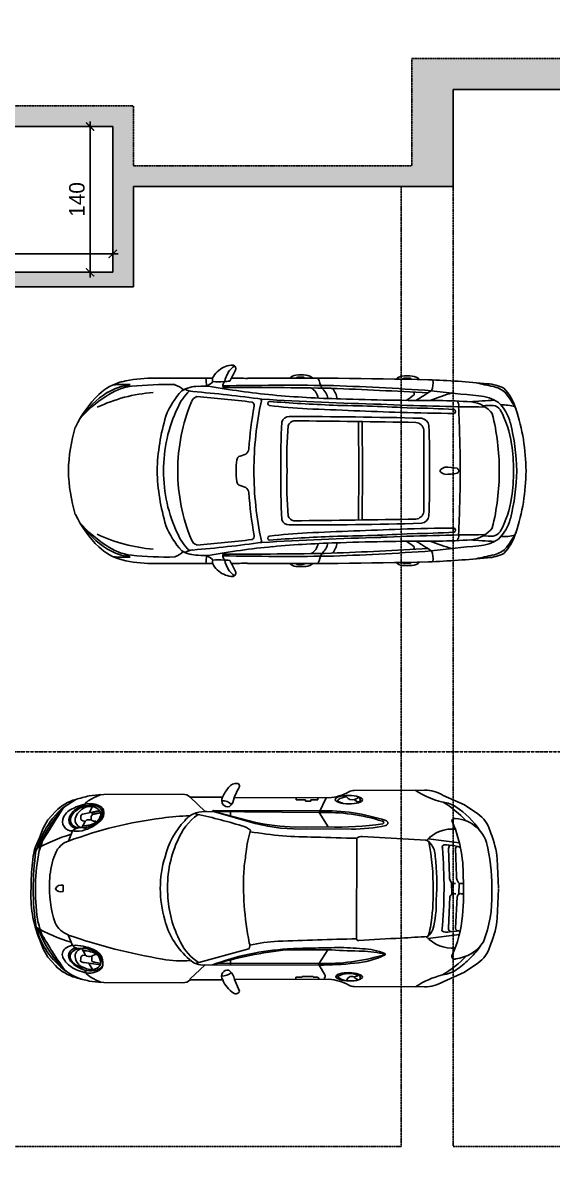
# Model space of a CAD drawing. Header units: millimetres. Extents: x 515 to 43442, y -1882 to 9936.
# Drawn here: x 16920 to 17432, y 8072 to 9173 of the extents above; entities that cross this region are included whole.
import ezdxf

# ---------------------------------------------------------------- set-up
doc = ezdxf.new("R2010")
doc.units = ezdxf.units.MM
doc.linetypes.add('35', pattern=[1.5, 0.5, -0.25, 0.5, -0.25])
doc.linetypes.add('DASHDOT2', pattern=[0.5, 0.25, -0.125, 0, -0.125])
doc.layers.get('Defpoints').update_dxf_attribs({"color": 31})
doc.layers.add('AUTO', color=9, linetype='Continuous', lineweight=15, true_color=0x808080)
doc.layers.add('CAMP sez', color=7, linetype='Continuous', lineweight=15, true_color=0xbdbdbd)
for name, color, linetype in [('Interni F', 33, 'Continuous'), ('Linee di sezione', 7, 'Continuous'), ('Q_100_ESECUTIVO', 3, 'Continuous'), ('SEZ', 170, 'Continuous'), ('VOLTE', 8, 'Continuous')]:
    doc.layers.add(name, color=color, linetype=linetype)
doc.styles.add('T_ESE_q100', font='bahnschrift.ttf', dxfattribs={"height": 15})
doc.dimstyles.new('ESE_q100', dxfattribs={"dimscale": 0, "dimtxt": 15, "dimasz": 8, "dimexe": 5, "dimexo": 10, "dimgap": 5, "dimtad": 1, "dimdec": 0, "dimrnd": 0.5, "dimzin": 0, "dimdsep": 46, "dimtxsty": 'T_ESE_q100', "dimblk": 'ARCHTICK', "dimcen": 0.09, "dimdle": 5, "dimadec": 0, "dimazin": 0, "dimtfac": 1, "dimtdec": 0, "dimtofl": 0, "dimtmove": 2, "dimatfit": 3, "dimldrblk": 'ARCHTICK', "dimfxl": 20, "dimfxlon": 1, "dimtolj": 1, "dimtzin": 0, "dimarcsym": 0})

# ---------------------------------------------------------------- blocks, each defined once
blk = doc.blocks.new('_ArchTick')
at = {"color": 0, "linetype": 'ByBlock', "const_width": 0.15}
blk.add_lwpolyline([(-0.5, -0.5), (0.5, 0.5)], dxfattribs=at)
blk = doc.blocks.new('*D157')
at = {"layer": 'Defpoints', "color": 0, "transparency": 16777216}
for p in [(17006.6, 8949.5), (16693.6, 8931.7), (17006.6, 8931.7)]:
    blk.add_point(p, dxfattribs=at)
at = {"layer": 'Q_100_ESECUTIVO', "color": 0, "lineweight": -2, "transparency": 16777216}
for p, q in [((16688.6, 8949.5), (17011.6, 8949.5)), ((16693.6, 8941.7), (16693.6, 8954.5)), ((17006.6, 8941.7), (17006.6, 8954.5))]:
    blk.add_line(p, q, dxfattribs=at)
at = {"layer": 'Q_100_ESECUTIVO', "color": 0, "lineweight": -2, "transparency": 16777216, "xscale": 8, "yscale": 8, "zscale": 8, "rotation": 180}
blk.add_blockref('_ArchTick', (16693.6, 8949.5), dxfattribs=at)
at = {"layer": 'Q_100_ESECUTIVO', "color": 0, "lineweight": -2, "transparency": 16777216, "xscale": 8, "yscale": 8, "zscale": 8}
blk.add_blockref('_ArchTick', (17006.6, 8949.5), dxfattribs=at)
at = {"layer": 'Q_100_ESECUTIVO', "color": 0, "transparency": 16777216, "insert": (16850.1, 8962.1), "char_height": 15, "attachment_point": 5, "style": 'T_ESE_q100'}
blk.add_mtext('\\A1;315', dxfattribs=at)
blk = doc.blocks.new('*D158')
at = {"layer": 'Defpoints', "color": 0, "transparency": 16777216}
for p in [(16984.6, 9072.7), (17006.6, 9072.7), (17006.6, 8931.7)]:
    blk.add_point(p, dxfattribs=at)
at = {"layer": 'Q_100_ESECUTIVO', "color": 0, "lineweight": -2, "transparency": 16777216}
for p, q in [((16984.6, 8926.7), (16984.6, 9077.7)), ((16996.6, 9072.7), (16979.6, 9072.7)), ((16996.6, 8931.7), (16979.6, 8931.7))]:
    blk.add_line(p, q, dxfattribs=at)
at = {"layer": 'Q_100_ESECUTIVO', "color": 0, "lineweight": -2, "transparency": 16777216, "xscale": 8, "yscale": 8, "zscale": 8}
for p, rotation in [((16984.6, 9072.7), 90), ((16984.6, 8931.7), 270)]:
    blk.add_blockref('_ArchTick', p, dxfattribs=dict(at, rotation=rotation))
at = {"layer": 'Q_100_ESECUTIVO', "color": 0, "transparency": 16777216, "insert": (16971.9, 9002.2), "char_height": 15, "attachment_point": 5, "rotation": 90, "style": 'T_ESE_q100'}
blk.add_mtext('\\A1;140', dxfattribs=at)
blk = doc.blocks.new('*D167')
at = {"layer": 'Defpoints', "color": 0, "transparency": 16777216}
for p in [(20969.5, 8712.2), (16281.4, 5552.3), (16293.6, 5534.3)]:
    blk.add_point(p, dxfattribs=at)
at = {"layer": 'Q_100_ESECUTIVO', "color": 0, "lineweight": -2, "transparency": 16777216}
for p, q in [((20961.4, 8733.1), (16277.2, 5549.5)), ((20963.9, 8720.5), (20954.4, 8734.4)), ((16288, 5542.6), (16278.5, 5556.4))]:
    blk.add_line(p, q, dxfattribs=at)
at = {"layer": 'Q_100_ESECUTIVO', "color": 0, "lineweight": -2, "transparency": 16777216, "xscale": 8, "yscale": 8, "zscale": 8}
for p, rotation in [((20957.3, 8730.2), 34.20169827599207), ((16281.4, 5552.3), 214.2016982759921)]:
    blk.add_blockref('_ArchTick', p, dxfattribs=dict(at, rotation=rotation))
at = {"layer": 'Q_100_ESECUTIVO', "color": 0, "transparency": 16777216, "insert": (18612.2, 7151.7), "char_height": 15, "attachment_point": 5, "rotation": 34.2017, "style": 'T_ESE_q100'}
blk.add_mtext('\\A1;5655', dxfattribs=at)
blk = doc.blocks.new('Porche')
at = {"layer": 'Interni F'}
for p, q in [((11109.5, 20583.6), (11124.1, 20569.6)), ((11212, 20583.1), (11212, 20581.1)), ((11212, 20581.1), (11221.1, 20581.1)), ((11221.1, 20581.1), (11221.1, 20579.8)), ((11221.1, 20579.8), (11226.2, 20579.8)), ((11226.2, 20579.8), (11226.2, 20581)), ((11226.2, 20581), (11233, 20581)), ((11233, 20581), (11233, 20582.9)), ((11234.3, 20568.8), (11241.1, 20582.9)), ((11011.7, 20568.3), (11005.5, 20566.9)), ((11011.7, 20568.3), (11021.8, 20570.5)), ((11014.3, 20568.4), (11022, 20570.2)), ((11014.3, 20568.4), (11015.2, 20566.8)), ((11015.2, 20566.8), (11023, 20568.7)), ((11023.2, 20568.2), (11015.5, 20566.6)), ((11125.5, 20569.6), (11234.8, 20568.8)), ((11132.2, 20570.5), (11130.6, 20569.6)), ((11132.2, 20570.5), (11235.1, 20570.5)), ((11132.2, 20569.6), (11172.2, 20558.2)), ((11148.5, 20569.6), (11148.5, 20565.2)), ((11234.3, 20568.8), (11242.8, 20554.9)), ((11003.6, 20564.3), (11003.6, 20561.8)), ((11004.8, 20554.1), (11008.1, 20560)), ((11008.1, 20560), (11009.4, 20561.5)), ((11009.4, 20561.5), (11014.2, 20561.5)), ((11013.9, 20564.6), (11013.9, 20561.5)), ((11018.3, 20560.1), (11018.9, 20559.5)), ((11270.6, 20543.9), (11270.6, 20446.6)), ((11339.7, 20543.5), (11370, 20539.6)), ((11360.4, 20507.2), (11359.5, 20534.2)), ((11367.2, 20507.4), (11366.1, 20534.4)), ((11362.3, 20501.1), (11362.5, 20489.7)), ((10986.8, 20492), (10986.8, 20498.1)), ((11369.6, 20500.6), (11369.5, 20490)), ((11339.5, 20447), (11370, 20450.7)), ((11360.4, 20453.4), (11370.7, 20454.4)), ((11204, 20436), (11242.8, 20436)), ((11242.8, 20436), (11234, 20422.2)), ((11148.5, 20426), (11148.5, 20421.2)), ((11011.5, 20422.9), (11022.8, 20421.2)), ((11123.9, 20420.9), (11109.7, 20407.8)), ((11123.8, 20421.2), (11123.9, 20420.9)), ((11123.8, 20421.2), (11234.4, 20421.2)), ((11131.2, 20421.2), (11131.2, 20421.2)), ((11131.2, 20421.2), (11131.2, 20421.2)), ((11131.2, 20421.2), (11131.2, 20421.2)), ((11131.2, 20421.2), (11131.2, 20421.2)), ((11136.5, 20422.8), (11234.3, 20422.8)), ((11234, 20422.2), (11234.4, 20421.2)), ((11234.4, 20421.2), (11239.5, 20412.3)), ((11109.7, 20407.8), (11109.7, 20406.8)), ((11211.9, 20407.3), (11211.9, 20409.3)), ((11211.9, 20409.3), (11217.8, 20409.3)), ((11217.8, 20409.3), (11217.8, 20410.1)), ((11217.8, 20410.1), (11228.7, 20410.1)), ((11228.7, 20410.1), (11228.7, 20409.3)), ((11228.7, 20409.3), (11231.2, 20409.3))]:
    blk.add_line(p, q, dxfattribs=at)
for points in [[(11140.9, 20583.4, -0.072509), (11146.6, 20593, -0.27617), (11155.4, 20596.9, -1.782172), (11155.4, 20596.9, -1.782172)], [(11155.4, 20596.9, -0.351095), (11157.1, 20593.7, -0.072326), (11155, 20589.7, 0.01205), (11152.1, 20583)], [(11152.3, 20583.3), (11243.5, 20582.9, 0.105155), (11263, 20588.7, -0.114497), (11268.2, 20590.2), (11336.2, 20590.5, -0.137321), (11354.2, 20585.5), (11374.7, 20576.3), (11387.6, 20567.6, -0.178453), (11399.5, 20551), (11400.4, 20548.8, -0.069194), (11406.5, 20524), (11407.9, 20495.7)], [(11327.1, 20590.5, 0.106527), (11358.1, 20578, -0.249501)], [(10998.9, 20581.2), (10987.4, 20573.8, 0.01029), (10966.8, 20541, 0.002561), (10963.5, 20531.6, 0.07668)], [(10963.8, 20544), (10967.3, 20553.3), (10972, 20561.5), (10979.3, 20569.6, -0.13852), (10998.9, 20581.2, -0.015928), (11011.9, 20584.6), (11020.9, 20585.8), (11026.1, 20586), (11102.2, 20586.3, -0.186637), (11109.5, 20583.6), (11140.9, 20583.4)], [(11009.8, 20579, 0.143289), (11008.2, 20577.3, 0.134037), (11007.6, 20575.2)], [(11023.5, 20585.9, 0.055163), (11014.3, 20581.8, 0.006877), (11009.8, 20579, 0.006877)], [(11140.9, 20583.4, 0.690903), (11147.6, 20574.4, 0.169938), (11152.1, 20583, 0.169938)], [(11149.4, 20576.4, 0.234889), (11140, 20580.1, -1.161801)], [(11252.5, 20581, 0.053812), (11252.4, 20579.7)], [(11252.4, 20579.7, 0.032583), (11257.3, 20577.5)], [(11260.7, 20584, 0.150046), (11252.5, 20581, 0.150046)], [(11260.7, 20584, 0.358753), (11268.2, 20581.4, 0.294844), (11273.5, 20579.3, 0.454357), (11272.2, 20583.5, -0.056722)], [(11268.2, 20581.4, 0.157321), (11272.7, 20584, 0.157321)], [(11354.2, 20578.8, -0.069718), (11376.4, 20560.9, -0.069718)], [(11354.2, 20578.8, -0.110017), (11366.4, 20574.4, -0.098357), (11389.7, 20551.3, -0.098357)], [(10987.4, 20573.8, 0.10546), (10968.6, 20550.5, 0.031365), (10960.4, 20531, 0.076593), (10960.7, 20457.5, 0.177645), (10989.5, 20415.1, -0.90279)], [(10962.8, 20534.3, -0.087544), (10988.3, 20574.7, -2.896168)], [(10992, 20540.8), (10995.6, 20550.7, -0.575953), (10987.1, 20564, -0.188319), (10997.1, 20572.9, -0.126448), (11014.3, 20577, -0.202624), (11025, 20572.4, -0.36876), (11021.6, 20559.7, -0.155721), (11002.2, 20550.5, -0.077311), (10995.7, 20550.7, -2.834614)], [(11007.6, 20575.2, 0.190068), (10995.1, 20568, 0.147888), (10992.3, 20561.3, 0.503453), (11001, 20553.7, 1.721821)], [(11009.5, 20574, 0.218899), (10998.8, 20564.2, 0.215223), (10998.9, 20558.3, 1.208549)], [(11005.5, 20566.9, 0.317251), (11003.6, 20564.3, -0.055997)], [(11009.5, 20574, -0.175925), (11017.4, 20573.6, -0.179301), (11023.2, 20568.2), (11023.2, 20568.2, -0.21352), (11020, 20559.3, -0.21352)], [(11019.5, 20560, 0.228057), (11023.2, 20568.2, 0.228057)], [(11115.4, 20568.3, 0.169485), (11104.2, 20560.7, 0.132863), (11085.2, 20525.7, 0.145479), (11085, 20464.7, 0.153026), (11109, 20426.5, 0.237678), (11123.8, 20421.2, 1.182337)], [(11117.1, 20566.8, 0.141029), (11097.1, 20541, 0.12099), (11087.9, 20489.2, 0.112391), (11100.3, 20443.2, 0.14335), (11117.8, 20423.5, 0.836053)], [(11163.6, 20530.5, -0.052887), (11168, 20551.6, 0.115526), (11159.4, 20555.8, 0.025809), (11113.1, 20567.6, 0.025809)], [(11115.4, 20568.3, -0.072763), (11125.5, 20569.6, -11.507414)], [(11132.2, 20569.6), (11171.5, 20559.5, 0.045903), (11211, 20554.5), (11242.8, 20554.9, 0.044862), (11295.7, 20557.9, 0.944843), (11295.4, 20560.4, 0.084084), (11234.8, 20568.8)], [(11298.7, 20561.1, 0.083212), (11235.1, 20570.5, 0.096498)], [(10992, 20540.9, -0.058044), (11082.3, 20563.3, -0.035408), (11109.1, 20565.4, -0.035408)], [(10998.9, 20558.3, 0.20639), (11003.6, 20554.1, 0.20639)], [(11003.6, 20561.8, 0.168553), (11008.1, 20560, 0.395173)], [(11005.7, 20555.7, 0.176455), (11019.5, 20560, 0.498381)], [(11015.6, 20556.4, -0.094061), (11006.7, 20553.8)], [(11015.5, 20566.6, 0.297456), (11013.9, 20564.6, 1.084283)], [(11013.9, 20561.5, 0.250354), (11018.3, 20560.1, 0.088257)], [(11172.2, 20558.2, 0.073937), (11222.2, 20552.9), (11265.5, 20552.8, 0.055406), (11298.7, 20556.2, 0.808495), (11298.7, 20561.1, 0.086229)], [(11362.5, 20561.3, -0.388016), (11365.9, 20563.1)], [(11362.7, 20430.1, 0.088607), (11373, 20469, 0.028011), (11373.7, 20506.6, 0.105858), (11362.5, 20561.3, 0.105858)], [(11365.9, 20563.1, -0.357959), (11397.4, 20534.3, 0.889019)], [(10959, 20532.3, -0.055204), (10994.5, 20547.6, -0.055204)], [(10995.7, 20550.7, -0.183425), (11003.6, 20554.1, -0.151703), (11009.8, 20552.4, -0.151703)], [(11167.6, 20550.1, 0.041804), (11230.5, 20545, 0.006943), (11270.6, 20543.9, 0.006943)], [(11270.6, 20543.9, -0.223926), (11275.9, 20545.5, 0.055581)], [(11338.1, 20541.8, -0.244106), (11366.8, 20552.7, -0.282448)], [(10955.7, 20494.9, -0.02479), (10957, 20519.9, -0.113027), (10963.8, 20544, 8.895916)], [(10992, 20540.8, 0.247752), (10979.4, 20528.9), (10977.7, 20525.1, 0.069796), (10973.5, 20502, 0.08811), (10978.9, 20461.8, 0.180402), (10991.7, 20450.1), (10995.8, 20440)], [(11337.5, 20542.1, -0.175247), (11342.4, 20538.4, 0.777854)], [(11340.2, 20540.6, -0.05526), (11344.5, 20494.2, -0.050532), (11341.9, 20457.9, -0.066858), (11339.4, 20448.8, -0.066858)], [(11347.6, 20484.4, 0.046048), (11346.5, 20526.6, 0.16566), (11342.2, 20538.6, -2.335261)], [(11353.4, 20534.6, -0.044804), (11353.1, 20454.5, 0.238811), (11360.4, 20453.4, 0.021376)], [(11353.4, 20534.6, -0.445282), (11355.3, 20537.6, 0.015483), (11360.1, 20537.4, -0.066509), (11370.9, 20535, 0.282691)], [(11359.5, 20534.2, -0.211184), (11361.1, 20537.4)], [(11366.1, 20534.4, -0.136104), (11367.7, 20536)], [(11397.4, 20534.4, -0.064182), (11401.2, 20491.2, -0.064182)], [(10963.5, 20531.6, 0.083105), (10961.9, 20465.2, 0.023632), (10966.5, 20449.4, -0.021796), (10975, 20436.1, 0.007521), (10988.1, 20416.2, 0.086692), (11004.9, 20407.2, 0.086692)], [(11114.5, 20422.6), (11166.4, 20436.7, 0.226485), (11166.8, 20442.6, -0.065633), (11161.6, 20515.2, 0.004741), (11163.6, 20530.6, -0.047861)], [(11360.4, 20507.2, 0.271432), (11363.3, 20500.1), (11366.1, 20500.1)], [(11367.2, 20507.4, 0.279345), (11370.1, 20500.1), (11372.9, 20500.1)], [(10955.7, 20495.1, 0.111772), (10963.8, 20446, -8.895916)], [(10986.8, 20498.1, 0.379819), (10979.2, 20494.7, 0.338258), (10986.8, 20492, 0.338258)], [(11152.4, 20407), (11243.7, 20407.6, -0.105155), (11263.1, 20401.8, 0.114497), (11268.4, 20400.3), (11336.4, 20400.2, 0.137321), (11354.4, 20405.2), (11374.9, 20414.5), (11387.7, 20423.2, 0.178453), (11399.6, 20439.8), (11400.5, 20442, 0.069194), (11406.6, 20466.8), (11407.9, 20495)], [(11360.7, 20487.2, -0.440423), (11366.4, 20490.1, -0.501942)], [(11366.4, 20427.3, 0.221148), (11393.3, 20443.8, 0.102687), (11401.2, 20491.2, -3.895248)], [(11367.8, 20487.2, -0.521005), (11372.8, 20490.1, -0.501942)], [(11347.6, 20484.5, -0.068861), (11344.4, 20455.7, -0.093412), (11339.5, 20448.8, -0.093412)], [(11360.7, 20487.2), (11359.3, 20457, 0.391814), (11361.9, 20453.6, 0.650894)], [(11367.8, 20487.2), (11366.3, 20457, 0.466478), (11369.7, 20454.3, 0.650894)], [(10959.7, 20458, 0.06019), (10994.5, 20443.1, 0.06019)], [(10962.5, 20456.5, 0.114941), (10989.5, 20415.1, 1.204731)], [(10963.8, 20446.1), (10967.4, 20436.7), (10972.1, 20428.5), (10979.4, 20420.4, 0.136813), (10999, 20408.8, 0.019423), (11012.1, 20405.5), (11021.1, 20404.3), (11026.3, 20404.1), (11102.4, 20403.9, 0.186637), (11109.6, 20406.7), (11141.1, 20406.9)], [(10991.6, 20450, 0.043021), (11082.9, 20426.8, 0.077808), (11109.8, 20425.5, 0.077808)], [(11167.3, 20440.4, -0.041322), (11194.6, 20444.1, -0.003268), (11270.6, 20446.6, -0.003268)], [(11270.6, 20446.6, 0.456399), (11272.6, 20444.8, -0.001187), (11313.6, 20447.4, 0.00151), (11339.5, 20448.8, 0.00151)], [(11337.9, 20448.7, 0.227498), (11366, 20437.7, 0.227498)], [(10995.8, 20440, -0.126471), (11016, 20435.9, -0.435483), (11024.4, 20418.3, -0.241829), (11009.4, 20413.4, -0.1138), (10994.2, 20419.5, -0.112109), (10986.9, 20427.5, -0.371179), (10988.7, 20436.9, -0.124313), (10995.8, 20440.1, 0.372505)], [(10995.8, 20440, 0.196726), (11002.7, 20436.8, 0.196726)], [(11005.9, 20437, 0.326541), (10998.5, 20431.3, 0.36775), (11006.8, 20418.5, 0.36775)], [(11005, 20437), (11005, 20437), (11008.4, 20430.5), (11005.6, 20430.2, 0.332583), (11003.8, 20427.3), (11003.7, 20424.7, 0.189283), (11007, 20423.5), (11011.5, 20422.9), (11015.1, 20416.6)], [(11005, 20437, 0.100991), (11008.7, 20438.6)], [(11020, 20431.1, 0.132155), (11006.2, 20434.8, 0.132155)], [(11203.6, 20436.7, 0.074332), (11131.2, 20421.2, 0.074332)], [(11131.2, 20421.2, -0.04743), (11204, 20436, -0.148443)], [(11297.8, 20432.5, 0.080247), (11276.3, 20437, 0.021546), (11252.1, 20438.1, -0.004041), (11227.8, 20437.6, 0.010677), (11203.6, 20436.7)], [(11242.8, 20436, 0.008248), (11272.6, 20434.7, -0.053453), (11295.8, 20432.3, -0.053453)], [(11353.6, 20411.7, 0.122878), (11368.3, 20417.5, 0.050605), (11380.3, 20427.9, 0.050006), (11390.8, 20440.5, 0.616533)], [(11006.8, 20418.5, 0.198425), (11018.2, 20417.2, 0.473542), (11022.6, 20427.9, 1.391746)], [(11008.4, 20430.5, 0.241747), (11014.4, 20429.4), (11014.4, 20425, 0.25075), (11017.3, 20423.7), (11023.3, 20422.4)], [(11014.4, 20429.4, -0.25636), (11020, 20431.1, -0.137958), (11023.3, 20422.4, -0.137958)], [(11234.4, 20421.2, 0.034295), (11268.6, 20423.1, 0.090259), (11298.3, 20431, 0.090259)], [(11296.2, 20430.8, -0.078215), (11234.4, 20422.7)], [(11295.7, 20432.3, -0.643651), (11296.2, 20430.8, -1.465427)], [(11297.8, 20432.5, -0.265845), (11298.3, 20431)], [(11353.6, 20411.7, 0.060409), (11377, 20430.2, 0.060409)], [(11362.7, 20430.2, 0.612964), (11366.5, 20427.3, 0.089259)], [(11023.7, 20404.2, -0.069645), (11009.7, 20412, -0.126898), (11008, 20416.1, -0.126898)], [(11141.1, 20406.9, -0.651658), (11147, 20416.2, -0.420762)], [(11140.1, 20410.4, 0.146646), (11149.4, 20413.7, 0.146646)], [(11147, 20416.2, -0.189022), (11152.4, 20407)], [(11252.7, 20410.5, -0.225745), (11272.1, 20411.1)], [(11141.1, 20406.9, 0.164652), (11151.6, 20393.9, 0.501598), (11157.5, 20395.9, 1.077784)], [(11231.2, 20409.3, -0.280803), (11233.6, 20408.7, 0.056566), (11234.6, 20407.6, 0.056566)], [(11239.5, 20412.3, -0.275999), (11240.2, 20409.8, 0.324595), (11239.4, 20407.6, 0.324595)], [(11252.2, 20409.8, 0.118756), (11260.7, 20405.9)], [(11260.7, 20405.9, -0.227084), (11263.4, 20409.5, -0.230185), (11268, 20409.9, 0.206801), (11273.4, 20412.2, 0.206801)], [(11268, 20409.9, 0.259448), (11273, 20407, 0.259448)], [(11273.7, 20412, -0.060706), (11273.9, 20407.4, -0.060706)], [(11327.7, 20400.2, -0.089941), (11353.6, 20411.7)]]:
    blk.add_lwpolyline(points, format="xyb", dxfattribs=at)
for points in [[(11011.7, 20568.3), (11014.9, 20574.3)], [(11275.9, 20545.5), (11337.5, 20542.1)], [(11157.5, 20395.8), (11152.4, 20407)]]:
    blk.add_lwpolyline(points, dxfattribs=at)
blk.add_arc((11253.3, 20409.6), 1.07, 114.0954, 168.7911, dxfattribs=at)
for centre, major_axis, ratio in [((11262.9, 20581.2), (13.3, -0.1), 0.307577), ((11263.4, 20409.8), (12.8, -0.2), 0.314439)]:
    blk.add_ellipse(centre, major_axis=major_axis, ratio=ratio, dxfattribs=at)
for centre, major_axis, ratio, start_param, end_param in [((11009.1, 20564.6), (-15.1, -5.8), 0.617255, 1.156276, 7.093195), ((11008.8, 20426.6), (-16.4, 5.6), 0.597722, 5.509705, 9.388108), ((11008.3, 20427.4), (-14.7, 3.1), 0.6228, 3.530057, 7.954699), ((11008.8, 20426.6), (-16.4, 5.6), 0.597722, 9.861706, 11.299994)]:
    blk.add_ellipse(centre, major_axis=major_axis, ratio=ratio, start_param=start_param, end_param=end_param, dxfattribs=at)
blk.add_point((10963.5, 20531.6), dxfattribs=at)
blk = doc.blocks.new('byd')
at = {"layer": 'Interni F'}
for p, q in [((407.6, 197.5), (407.8, 149.8)), ((411.2, 197.5), (411.4, 149.8)), ((407.6, 102.1), (407.8, 149.8)), ((411.2, 102.2), (411.4, 149.8))]:
    blk.add_line(p, q, dxfattribs=at)
for centre, radius, start, end in [((287.8, 228.1), 24.3, 128.9373, 147.3972), ((286.4, 230.7), 21.4, 90.433, 130.522), ((296.1, 234.6), 17.8, 143.6156, 174.9632), ((306, 228), 29.8, 128.1387, 144.7407), ((218.3, 276.5), 76, 328.4296, 336.889), ((285.5, 248.8), 3.4, 321.7021, 77.2665), ((348.3, 232.6), 9.92, 98.2563, 135.4993), ((351.9, 159.5), 83.1, 86.579, 93.421), ((355.8, 230.9), 11.5, 48.1438, 85.0283), ((191.7, 186.6), 51.1, 104.3727, 133.626), ((194.9, 178.6), 53.5, 97.4648, 126.1487), ((199.7, 160.7), 73.8, 100.1689, 118.2554), ((182.5, 28.5), 204.9, 88.8211, 93.309), ((166.8, 264.6), 37, 288.9089, 302.5253), ((208.9, 108.8), 130.7, 90.6496, 103.186), ((222, -122.2), 355.5, 88.7186, 95.5), ((224.4, -26111.3), 26350.7, 89.90861, 90.03711), ((219.7, 206.3), 28.7, 49.4523, 69.1777), ((252.3, 202), 29.6, 89.649, 121.6959), ((338.7, -3233.7), 3466.3, 91.2617, 91.4243), ((222.8, 233.2), 37.7, 357.8966, 9.6169), ((255.9, 244.6), 13.6, 289.4219, 321.6812), ((393, 948.2), 728.2, 259.6653, 264.6005), ((271.6, 238), 5.31, 143.0935, 199.2895), ((272, 281.9), 46, 263.2446, 276.6957), ((281.4, 232.4), 4.9, 128.7633, 220.3643), ((338.7, -3233.7), 3466.3, 89.3683, 91.0263), ((278, 261.7), 25.5, 268.5818, 281.5054), ((224.4, -26111.3), 26350.7, 89.83505, 89.86911), ((343.6, -5215.6), 5455.1, 88.6162, 90.4551), ((349, 237.9), 2.52, 94.4886, 141.4447), ((351.5, 200.5), 40, 85.3996, 93.7944), ((354.3, 239), 1.36, 22.3303, 76.3295), ((218.7, 176.3), 162.5, 19.2326, 22.8956), ((292.9, -2406.2), 2640, 85.9793, 88.1759), ((451.1, 231.7), 9.92, 98.2563, 135.4993), ((454.6, 158.6), 83.1, 86.579, 93.421), ((451.8, 237), 2.52, 94.4886, 141.4447), ((454.2, 199.5), 40, 85.3996, 93.7944), ((457.1, 238.1), 1.36, 10.359, 76.3295), ((458.6, 230), 11.5, 45.037, 85.0283), ((434.8, -767.6), 1006.4, 84.4398, 87.6915), ((461.2, 235.2), 18.6, 334.7376, 7.8972), ((885.8, 1793.3), 1600.3, 256.8384, 257.4362), ((528.4, 187.8), 46.4, 64.9119, 85.1761), ((532.2, 205.8), 26.2, 50.0073, 77.8682), ((233.3, 144.1), 110.5, 134.0339, 154.2374), ((221.5, 139.9), 102.9, 123.4443, 144.1583), ((225.9, 123.1), 116.9, 122.3729, 138.7402), ((221, 71.1), 155, 94.4279, 115.2644), ((289.5, 176.9), 72.9, 136.366, 159.2747), ((276.1, 192.5), 47.1, 132.7739, 157.1196), ((249.3, 245.8), 19.4, 240.9054, 264.0497), ((254.1, 213.3), 8.82, 108.4938, 156.9567), ((138.4, -1067.8), 1298.9, 82.2197, 85.1911), ((159, -984.4), 1209.5, 83.082, 85.6237), ((290.4, -4510.4), 4740.9, 88.9027, 90.1634), ((410.2, 1134.3), 915.1, 264.6255, 268.7518), ((354.6, 217.6), 14.3, 10.5239, 60.3431), ((359.1, 215.5), 19.4, 12.8571, 47.651), ((212.8, -4350), 4582.7, 86.7216, 87.894), ((364.6, 215.9), 22.6, 9.1431, 37.1737), ((392.7, 311.8), 112, 303.0867, 307.8424), ((458.1, 224), 3.31, 349.7585, 37.725), ((350.6, 415.8), 227.5, 299.5771, 304.0596), ((544.2, 58.3), 173.1, 105.4724, 112.8441), ((-1040.3, -13932.5), 14240.9, 83.69403, 83.8799), ((521.1, 182.5), 39.9, 56.7742, 86.0029), ((506, 191.8), 56.8, 18.3916, 42.0957), ((490.2, 174.3), 78.2, 26.903, 41.2086), ((357, 151.1), 137.9, 154.33, 180.5225), ((413.3, 148.8), 180.6, 157.9241, 179.6831), ((831.2, 126), 531.7, 170.6521, 175.1476), ((302.9, 213), 3.75, 349.7431, 62.3643), ((635.3, 148.9), 328.9, 167.9451, 179.8348), ((312, 217.9), 1.72, 349.3225, 53.4215), ((518.9, 3657.2), 3444.2, 266.5931, 268.5075), ((321.8, 215.1), 1.97, 107.4921, 255.5022), ((462.8, 2083.3), 1871.7, 265.663, 267.5551), ((374.1, 598), 388.5, 262.1926, 267.6056), ((761.8, 9411.3), 9210.3, 267.48608, 268.05049), ((349.8, -1838.5), 2052, 86.9404, 89.0753), ((487.4, 3123.2), 2905.4, 268.0827, 269.9554), ((557.8, 3229.7), 3018.3, 267.557, 269.4716), ((441.9, -849.3), 1060.1, 86.8574, 89.0587), ((482.9, -226.9), 444.7, 85.6349, 89.7048), ((497.8, 213), 6.68, 350.6864, 40.9548), ((-1196.3, 135.9), 1702.4, 0.4698, 2.5603), ((581, -692), 911, 92.6351, 94.1555), ((513.1, 186.6), 30.2, 37.4556, 83.0136), ((544.1, -119.4), 332.6, 91.0983, 92.7669), ((536.3, 203), 10.2, 34.0004, 81.7969), ((513.4, 185.6), 42.4, 14.6741, 45.6912), ((546.7, 163.4), 50.2, 75.8183, 91.7702), ((371.6, 148.2), 198, 0.466, 18.0794), ((420.3, 143.6), 207.6, 163.4584, 178.2708), ((340.5, 195), 7.27, 89.3929, 164.5694), ((345.8, -4442.7), 4645, 88.486, 90.0644), ((499.4, 1520.2), 1314.8, 267.7803, 270.0453), ((467.4, 192.5), 8.27, 7.3633, 81.6127), ((499.2, 207.1), 2.19, 305.7042, 67.8941), ((318.1, 150.4), 225.6, 359.8643, 13.9944), ((464.9, 164.3), 91.3, 7.1352, 29.0845), ((289, 146), 162, 163.4322, 178.6277), ((1055.4, 157), 723, 176.8373, 180.5717), ((666.9, 162.6), 328.7, 174.5892, 182.2303), ((346.9, 190.6), 7.89, 104.1122, 157.2906), ((181.6, -17008.1), 17207.1, 89.06284, 89.45594), ((461.8, 187.6), 9.19, 12.0999, 81.9075), ((-8659.8, 157.4), 9130.6, 359.95248, 0.20165), ((-339.2, 158.8), 815.5, 359.367, 2.4383), ((350.4, 145.3), 210.3, 1.2309, 14.0342), ((231.3, 346.5), 192.6, 288.2267, 290.412), ((294.7, 171.5), 6.79, 304.496, 355.0099), ((394.1, 150.9), 163.4, 359.619, 8.7029), ((336, 152.6), 46.7, 170.3757, 183.4151), ((294.7, 159.9), 4.78, 131.2349, 174.1384), ((289, 153.7), 162, 181.3723, 196.5678), ((420.3, 156.1), 207.6, 181.7292, 196.5416), ((357, 148.6), 137.9, 179.4775, 205.67), ((413.3, 150.8), 180.6, 180.3169, 202.0759), ((336, 147.1), 46.7, 176.5849, 189.6243), ((635.3, 150.8), 328.9, 180.1652, 192.0549), ((1055.4, 142.6), 723, 179.4283, 183.1627), ((666.9, 137), 328.7, 177.7697, 185.4108), ((-8659.8, 142.3), 9130.6, 359.79835, 0.04752), ((-339.2, 140.8), 815.5, 357.5617, 0.633), ((492.9, 145.4), 8.02, 102.2273, 146.3158), ((492.9, 154.3), 8.02, 213.6842, 257.7727), ((490.9, 79.3), 74, 80.6497, 89.7875), ((490.9, 220.4), 74, 270.2125, 279.3503), ((500.6, 148.7), 4.29, 15.5444, 56.0207), ((500.6, 151), 4.29, 303.9793, 344.4556), ((-1196.3, 163.8), 1702.4, 357.4397, 359.5302), ((318.1, 149.3), 225.6, 346.0056, 0.1357), ((350.4, 154.3), 210.3, 345.9658, 358.7691), ((394.1, 148.7), 163.4, 351.2971, 0.381), ((371.6, 151.4), 198, 341.9206, 359.534), ((294.7, 139.7), 4.78, 185.8616, 228.7651), ((231.3, -46.8), 192.6, 69.588, 71.7733), ((294.7, 128.1), 6.79, 4.9901, 55.504), ((831.2, 173.7), 531.7, 184.8524, 189.3479), ((464.9, 135.4), 91.3, 330.9155, 352.8648), ((233.3, 155.6), 110.5, 205.7626, 225.9661), ((225.9, 176.6), 116.9, 221.2598, 237.6271), ((221.5, 159.8), 102.9, 215.8417, 236.5557), ((340.5, 104.7), 7.27, 195.4306, 270.6071), ((346.9, 109.1), 7.89, 202.7094, 255.8878), ((181.6, 17307.8), 17207.1, 270.54406, 270.93716), ((461.8, 112.1), 9.19, 278.0925, 347.9001), ((467.4, 107.2), 8.27, 278.3873, 352.6367), ((513.4, 114.1), 42.4, 314.3088, 345.3259), ((221, 228.6), 155, 244.7356, 265.5721), ((289.5, 122.8), 72.9, 200.7253, 223.634), ((276.1, 107.2), 47.1, 202.8804, 227.2261), ((374.1, -298.4), 388.5, 92.3944, 97.8074), ((345.8, 4742.4), 4645, 269.9356, 271.514), ((761.8, -9111.7), 9210.3, 91.94951, 92.51392), ((349.8, 2138.1), 2052, 270.9247, 273.0596), ((499.4, -1220.5), 1314.8, 89.9547, 92.2197), ((441.9, 1148.9), 1060.1, 270.9413, 273.1426), ((499.2, 92.5), 2.19, 292.1059, 54.2958), ((513.1, 113.1), 30.2, 276.9864, 322.5444), ((536.3, 96.7), 10.2, 278.2031, 325.9996), ((506, 107.9), 56.8, 317.9043, 341.6084), ((490.2, 125.4), 78.2, 318.7914, 333.097), ((194.9, 121.1), 53.5, 233.8513, 262.5352), ((254.1, 86.4), 8.82, 203.0433, 251.5062), ((138.4, 1367.5), 1298.9, 274.8089, 277.7803), ((159, 1284), 1209.5, 274.3763, 276.918), ((302.9, 86.7), 3.75, 297.6357, 10.2569), ((312, 81.8), 1.72, 306.5785, 10.6775), ((518.9, -3357.6), 3444.2, 91.4925, 93.4069), ((321.8, 84.6), 1.97, 104.4978, 252.5079), ((462.8, -1783.6), 1871.7, 92.4449, 94.337), ((410.2, -834.7), 915.1, 91.2482, 95.3745), ((354.6, 82.1), 14.3, 299.6569, 349.4761), ((359.1, 84.2), 19.4, 312.349, 347.1429), ((364.6, 83.7), 22.6, 322.8263, 350.8569), ((487.4, -2823.5), 2905.4, 90.0446, 91.9173), ((557.8, -2930.1), 3018.3, 90.5284, 92.443), ((392.7, -12.1), 112, 52.1576, 56.9133), ((350.6, -116.1), 227.5, 55.9404, 60.4229), ((544.2, 241.4), 173.1, 247.1559, 254.5276), ((-1040.3, 14232.1), 14240.9, 276.1201, 276.30597), ((482.9, 526.5), 444.7, 270.2952, 274.3651), ((497.8, 86.7), 6.68, 319.0452, 9.3136), ((581, 991.6), 911, 265.8445, 267.3649), ((521.1, 117.1), 39.9, 273.9971, 303.2258), ((544.1, 419.1), 332.6, 267.2331, 268.9017), ((546.7, 136.3), 50.2, 268.2298, 284.1817), ((191.7, 113.1), 51.1, 226.374, 255.6273), ((199.7, 138.9), 73.8, 241.7446, 259.8311), ((182.5, 271.1), 204.9, 266.691, 271.1789), ((166.8, 35.1), 37, 57.4747, 71.0911), ((222, 421.9), 355.5, 264.5, 271.2814), ((219.7, 93.4), 28.7, 290.8223, 310.5477), ((252.3, 97.7), 29.6, 238.3041, 270.351), ((249.3, 53.9), 19.4, 95.9503, 119.0946), ((338.7, 3533.3), 3466.3, 268.5757, 268.7383), ((222.8, 66.5), 37.7, 350.3831, 2.1034), ((255.9, 55), 13.6, 38.3188, 70.5781), ((393, -648.5), 728.2, 95.3995, 100.3347), ((281.4, 67.3), 4.9, 139.6357, 231.2367), ((338.7, 3533.3), 3466.3, 268.9737, 270.6317), ((290.4, 4810.1), 4740.9, 269.8366, 271.0973), ((218.7, 123.4), 162.5, 337.1044, 340.7674), ((292.9, 2705.8), 2640, 271.8241, 274.0207), ((212.8, 4649.7), 4582.7, 272.106, 273.2784), ((458.1, 75.7), 3.31, 322.275, 10.2415), ((461.2, 64.4), 18.6, 352.1028, 25.2624), ((885.8, -1493.6), 1600.3, 102.5638, 103.1616), ((528.4, 111.8), 46.4, 274.8239, 295.0881), ((532.2, 93.9), 26.2, 282.1318, 309.9927), ((208.9, 190.8), 130.7, 256.814, 269.3504), ((224.4, 26410.9), 26350.7, 269.96289, 270.09139), ((271.6, 61.7), 5.31, 160.7105, 216.9065), ((272, 17.7), 46, 83.3043, 96.7554), ((287.8, 71.6), 24.3, 212.6028, 231.0627), ((278, 38), 25.5, 78.4946, 91.4182), ((296.1, 65), 17.8, 185.0368, 216.3844), ((218.3, 23.2), 76, 23.111, 31.5704), ((224.4, 26410.9), 26350.7, 270.13089, 270.16495), ((343.6, 5515.2), 5455.1, 269.5449, 271.3838), ((348.3, 67.1), 9.92, 224.5007, 261.7437), ((351.9, 140.2), 83.1, 266.579, 273.421), ((349, 61.8), 2.52, 218.5553, 265.5114), ((351.5, 99.2), 40, 266.2056, 274.6004), ((354.3, 60.6), 1.36, 283.6705, 337.6697), ((355.8, 68.7), 11.5, 274.9717, 311.8562), ((451.1, 68), 9.92, 224.5007, 261.7437), ((454.6, 141.1), 83.1, 266.579, 273.421), ((451.8, 62.7), 2.52, 218.5553, 265.5114), ((454.2, 100.1), 40, 266.2056, 274.6004), ((457.1, 61.6), 1.36, 283.6705, 349.641), ((458.6, 69.7), 11.5, 274.9717, 314.963), ((434.8, 1067.3), 1006.4, 272.3085, 275.5602), ((286.4, 69), 21.4, 229.478, 269.567), ((306, 71.6), 29.8, 215.2593, 231.8613), ((285.5, 50.9), 3.4, 282.7335, 38.2979)]:
    blk.add_arc(centre, radius, start, end, dxfattribs=at)

msp = doc.modelspace()

# ---------------------------------------------------------------- hatches: boundary and pattern name
at = {"layer": 'CAMP sez'}
h = msp.add_hatch(color=256, dxfattribs=at)
h.dxf.hatch_style = 1
h.paths.add_polyline_path([(16446.6, 6994.7), (16293.6, 6994.7), (16293.6, 6979.7), (16446.6, 6979.7)], flags=17)
h.paths.add_polyline_path([(16789.6, 6994.7), (16536.6, 6994.7), (16536.6, 6979.7), (16789.6, 6979.7)], flags=17)
h.paths.add_polyline_path([(15701.6, 6338.7), (15674.6, 6338.7), (15674.6, 6318.7), (15701.6, 6318.7)], flags=17)
h.paths.add_polyline_path([(16903.6, 7576.7), (16789.6, 7576.7), (16789.6, 7549.7), (16794.6, 7549.7), (16794.6, 7530.7), (16789.6, 7530.7), (16789.6, 7503.7), (16903.6, 7503.7)], flags=17)
h.paths.add_polyline_path([(15925.1, 9914.7), (15905.1, 9914.7), (15905.1, 9516.7), (15925.1, 9516.7)], flags=17)
h.paths.add_polyline_path([(15945.1, 9516.7), (15885.1, 9516.7), (15885.1, 9496.7), (15945.1, 9496.7)], flags=17)
h.paths.add_polyline_path([(16062.6, 9516.7), (16035.1, 9516.7), (16035.1, 9496.7), (16062.6, 9496.7)], flags=17)
h.paths.add_polyline_path([(15795.1, 9516.7), (15682.6, 9516.7), (15682.6, 9496.7), (15795.1, 9496.7)], flags=17)
h.paths.add_polyline_path([(16208.6, 9181.7), (16062.6, 9181.7), (16062.6, 9165.7), (16181.6, 9165.7), (16181.6, 9072.7), (16234.6, 9072.7), (16234.6, 9083.7), (16208.6, 9083.7)], flags=17)
h.paths.add_polyline_path([(16062.6, 9170.7), (16042.6, 9170.7), (16042.6, 9165.7), (16062.6, 9165.7)], flags=17)
h.paths.add_polyline_path([(17801.6, 8096.7), (17738.6, 8096.7), (17738.6, 8024.7), (17801.6, 8024.7)], flags=17)
h.paths.add_polyline_path([(17801.6, 7050.7), (17738.6, 7050.7), (17738.6, 6951.7), (17801.6, 6989.7)], flags=17)
h.paths.add_polyline_path([(18316, 7344.1), (18296.9, 7372.2), (18264.7, 7350.3), (18283.8, 7322.2)], flags=17)
h.paths.add_polyline_path([(18838.3, 7699.1), (18819.2, 7727.2), (18786.9, 7705.3), (18806, 7677.1)], flags=17)
h.paths.add_polyline_path([(18845.6, 8096.7), (18782.6, 8096.7), (18782.6, 8024.7), (18845.6, 8024.7)], flags=17)
h.paths.add_polyline_path([(19370.9, 8061.1), (19368.6, 8096.7), (19305.6, 8096.7), (19305.6, 8016.7)], flags=17)
h.paths.add_polyline_path([(19909.8, 8433.4), (19891.9, 8459.8), (19831.5, 8418.8), (19849.5, 8392.3)], flags=17)
h.paths.add_polyline_path([(20162.9, 8605.4), (20144.9, 8631.8), (20113.5, 8610.5), (20131.5, 8584)], flags=17)
h.paths.add_polyline_path([(17573.6, 6979.7), (17553.6, 6979.7), (17553.6, 6850.1), (17330.4, 6698.4), (17341.6, 6681.8), (17573.6, 6839.5)], flags=17)
h.paths.add_polyline_path([(17309.3, 6659.9), (17298, 6676.6), (16903.6, 6478), (16903.6, 6455.7)], flags=17)
h.paths.add_polyline_path([(17322.5, 6710), (17290.2, 6688), (17309.3, 6659.9), (17341.6, 6681.8)], flags=17)
h.paths.add_polyline_path([(16903.6, 6528.7), (16789.6, 6528.7), (16789.6, 6501.7), (16794.6, 6501.7), (16794.6, 6482.7), (16789.6, 6482.7), (16789.6, 6455.7), (16903.6, 6455.7), (16903.6, 6478)], flags=17)
h.paths.add_polyline_path([(16903.6, 7052.7), (16789.6, 7052.7), (16789.6, 7025.7), (16794.6, 7025.7), (16794.6, 7006.7), (16789.6, 7006.7), (16789.6, 6979.7), (16903.6, 6979.7)], flags=17)
h.paths.add_polyline_path([(16293.6, 7052.7), (16228.6, 7052.7), (16228.6, 7025.7), (16233.6, 7025.7), (16233.6, 7006.7), (16228.6, 7006.7), (16228.6, 6979.7), (16293.6, 6979.7)], flags=17)
edge = h.paths.add_edge_path(flags=17)
edge.add_arc((16293.6, 7540.2), 218, 270, 282.4589, ccw=False)
edge.add_line((16293.6, 7322.2), (16293.6, 7305.2))
edge.add_arc((16293.6, 7540.2), 235, 270, 282.4589)
edge.add_line((16344.3, 7310.7), (16340.6, 7327.3))
edge = h.paths.add_edge_path(flags=17)
edge.add_line((16293.6, 7578.7), (16209.5, 7578.7))
edge.add_arc((16293.6, 7540.2), 92.5, 155.4041, 204.5959)
edge.add_line((16209.5, 7501.7), (16293.6, 7501.7))
edge.add_line((16293.6, 7501.7), (16293.6, 7578.7))
edge = h.paths.add_edge_path(flags=17)
edge.add_arc((16293.6, 7540.2), 235, 77.5411, 90)
edge.add_line((16293.6, 7775.2), (16293.6, 7758.2))
edge.add_arc((16293.6, 7540.2), 218, 77.5411, 90, ccw=False)
edge.add_line((16340.6, 7753), (16344.3, 7769.6))
h.paths.add_polyline_path([(16293.6, 6528.7), (16228.6, 6528.7), (16228.6, 6501.7), (16233.6, 6501.7), (16233.6, 6482.7), (16228.6, 6482.7), (16228.6, 6455.7), (16293.6, 6455.7)], flags=17)
h.paths.add_polyline_path([(15726.6, 6501.7), (15731.6, 6501.7), (15731.6, 6528.7), (15674.6, 6528.7), (15674.6, 6455.7), (15731.6, 6455.7), (15731.6, 6482.7), (15726.6, 6482.7)], flags=17)
h.paths.add_polyline_path([(16228.6, 6468.7), (15731.6, 6468.7), (15731.6, 6455.7), (16228.6, 6455.7)], flags=17)
h.paths.add_polyline_path([(15726.6, 7025.7), (15731.6, 7025.7), (15731.6, 7052.7), (15674.6, 7052.7), (15674.6, 6979.7), (15731.6, 6979.7), (15731.6, 7006.7), (15726.6, 7006.7)], flags=17)
h.paths.add_polyline_path([(15726.6, 7549.7), (15731.6, 7549.7), (15731.6, 7576.7), (15674.6, 7576.7), (15674.6, 7503.7), (15731.6, 7503.7), (15731.6, 7530.7), (15726.6, 7530.7)], flags=17)
h.paths.add_polyline_path([(15726.6, 8073.7), (15731.6, 8073.7), (15731.6, 8100.7), (15674.6, 8100.7), (15674.6, 8027.7), (15731.6, 8027.7), (15731.6, 8054.7), (15726.6, 8054.7)], flags=17)
h.paths.add_polyline_path([(15731.6, 8578.7), (15726.6, 8578.7), (15726.6, 8597.7), (15731.6, 8597.7), (15731.6, 8624.7), (15674.6, 8624.7), (15674.6, 8551.7), (15731.6, 8551.7)], flags=17)
h.paths.add_polyline_path([(16293.6, 8931.7), (15674.6, 8931.7), (15674.6, 8920.7), (16282.6, 8920.7), (16282.6, 8783.7), (16213.6, 8783.7), (16213.6, 8772.7), (16282.6, 8772.7), (16282.6, 8763.7), (16288.6, 8763.7), (16288.6, 8768.7), (16293.6, 8768.7)], flags=17)
h.paths.add_polyline_path([(16135.6, 8920.7), (16125.6, 8920.7), (16125.6, 8728.7), (16035.6, 8728.7), (16035.6, 8725.7), (16120.6, 8725.7), (16120.6, 8719.7), (16035.6, 8719.7), (16035.6, 8716.7), (16125.6, 8716.7), (16125.6, 8566.7), (15920.6, 8566.7), (15920.6, 8576.7), (15905.6, 8576.7), (15905.6, 8551.7), (16135.6, 8551.7), (16135.6, 8614.7), (16228.6, 8614.7), (16228.6, 8624.7), (16135.6, 8624.7), (16135.6, 8772.7), (16138.6, 8772.7), (16138.6, 8783.7), (16135.6, 8783.7)], flags=17)
h.paths.add_polyline_path([(15920.6, 8920.7), (15905.6, 8920.7), (15905.6, 8666.7), (15910.1, 8666.7), (15910.1, 8751.7), (15916.1, 8751.7), (15916.1, 8666.7), (15920.6, 8666.7), (15920.6, 8716.7), (15945.6, 8716.7), (15945.6, 8728.7), (15920.6, 8728.7)], flags=16)
h.paths.add_polyline_path([(16337.6, 8931.7), (16317.6, 8931.7), (16293.6, 8931.7), (16293.6, 8917.7), (16337.6, 8917.7)], flags=17)
h.paths.add_polyline_path([(16293.6, 8624.7), (16228.6, 8624.7), (16228.6, 8614.7), (16228.6, 8551.7), (16293.6, 8551.7)], flags=17)
h.paths.add_polyline_path([(16293.6, 8683.7), (16288.6, 8683.7), (16288.6, 8688.7), (16282.6, 8688.7), (16282.6, 8624.7), (16293.6, 8624.7)], flags=17)
h.paths.add_polyline_path([(16903.6, 8624.7), (16789.6, 8624.7), (16789.6, 8597.7), (16794.6, 8597.7), (16794.6, 8578.7), (16789.6, 8578.7), (16789.6, 8551.7), (16903.6, 8551.7)], flags=17)
h.paths.add_polyline_path([(16903.6, 8100.7), (16789.6, 8100.7), (16789.6, 8073.7), (16794.6, 8073.7), (16794.6, 8054.7), (16789.6, 8054.7), (16789.6, 8027.7), (16903.6, 8027.7)], flags=17)
h.paths.add_polyline_path([(16293.6, 8100.7), (16228.6, 8100.7), (16228.6, 8073.7), (16233.6, 8073.7), (16233.6, 8054.7), (16228.6, 8054.7), (16228.6, 8027.7), (16293.6, 8027.7)], flags=17)
h.paths.add_polyline_path([(17573.6, 8452.7), (17553.6, 8452.7), (17553.6, 7687.7), (17573.6, 7687.7)], flags=17)
h.paths.add_polyline_path([(17573.6, 7387.7), (17553.6, 7387.7), (17553.6, 6999.7), (16903.6, 6999.7), (16903.6, 6979.7), (17573.6, 6979.7)], flags=17)
h.paths.add_polyline_path([(16268.6, 5469.7), (16131.4, 5375.9), (16131.4, 5333.5), (16300.6, 5449.2), (16300.6, 5496.7), (20989, 8683.2), (20999.6, 8667.4), (21024.4, 8684.3), (20994.3, 8729.1), (16293.6, 5534.3), (16293.6, 5880.7), (15701.6, 5880.7), (15701.6, 5968.7), (15669.6, 5968.7), (15669.6, 5856.7), (15674.6, 5856.7), (15674.6, 5824.7), (15557.6, 5824.7), (15570.6, 5820.7), (15669.6, 5820.7), (15669.6, 5774.7), (15732.6, 5774.7), (15732.6, 5854.7), (16230.6, 5854.7), (16230.6, 5806.7), (16268.6, 5806.7), (16268.6, 5556.7), (16131.4, 5556.7), (16131.4, 5517.7), (16268.6, 5517.7)])
h.paths.add_polyline_path([(17553.6, 8947.7), (17573.6, 8947.7), (17573.6, 9108.7), (17553.6, 9108.7)], flags=17)
h.paths.add_polyline_path([(17573.6, 8857.7), (17553.6, 8857.7), (17553.6, 8752.7), (17573.6, 8752.7)], flags=17)
h.paths.add_polyline_path([(15962.6, 9165.7), (15962.6, 9170.7), (15656.6, 9170.7), (15656.6, 9496.7), (15682.6, 9496.7), (15682.6, 9564.7), (15656.6, 9564.7), (15656.6, 9873.7), (15682.6, 9873.7), (15682.6, 9914.7), (16167.6, 9914.7), (16167.6, 9564.7), (16062.6, 9564.7), (16062.6, 9181.7), (16077.6, 9181.7), (16077.6, 9547.7), (16177.6, 9547.7), (16177.6, 9493.7), (16536.6, 9493.7), (16536.6, 9504.7), (16207.6, 9504.7), (16207.6, 9564.7), (16188.6, 9564.7), (16188.6, 9873.7), (16207.6, 9873.7), (16207.6, 9914.7), (16704.6, 9914.7), (16704.6, 9504.7), (16626.6, 9504.7), (16626.6, 9493.7), (16704.6, 9493.7), (16704.6, 9126.7), (16682.6, 9126.7), (16682.6, 9083.7), (16316.6, 9083.7), (16316.6, 9072.7), (16682.6, 9072.7), (16682.6, 9044.7), (16693.6, 9044.7), (16693.6, 9072.7), (17006.6, 9072.7), (17006.6, 8931.7), (16693.6, 8931.7), (16693.6, 8958.7), (16682.6, 8958.7), (16682.6, 8931.7), (16427.6, 8931.7), (16427.6, 8917.7), (17026.6, 8917.7), (17026.6, 9014.7), (17335.6, 9014.7), (17335.6, 9108.7), (17759.6, 9108.7), (17759.6, 9089.7), (17786.6, 9089.7), (17786.6, 9108.7), (18803.6, 9108.7), (18803.6, 9089.7), (18830.6, 9089.7), (18830.6, 9108.7), (19848.6, 9108.7), (19848.6, 9089.7), (19899.6, 9089.7), (19899.6, 9175.7), (19891.6, 9175.7), (19891.6, 9485.7), (19899.6, 9485.7), (19899.6, 9536.7), (20127.6, 9536.7), (20127.6, 9479.7), (20330.6, 9121.7), (20155.6, 9121.7), (20155.6, 9175.7), (20127.6, 9175.7), (20127.6, 9105.7), (20180.6, 9012.7), (20190.1, 9018.1), (20140.3, 9105.7), (20339.6, 9105.7), (20484.8, 8849.6), (20341.6, 8752.2), (20233.7, 8941.7), (20224.1, 8936.2), (20345.4, 8723.4), (20768.9, 9011.2), (20753.5, 9034.1), (20508.9, 8867.9), (20157.6, 9487.6), (20157.6, 9566.7), (19861.6, 9566.7), (19861.6, 9138.7), (17295.6, 9138.7), (17295.6, 9034.7), (17026.6, 9034.7), (17026.6, 9092.7), (16724.6, 9092.7), (16724.6, 9934.7), (15636.6, 9934.7), (15636.6, 9097.7), (15429.6, 9097.7), (15429.6, 8551.7), (15464.6, 8551.7), (15464.6, 9072.7), (15687.6, 9072.7), (15687.6, 9165.7)])
h.paths.add_polyline_path([(15674.6, 6428.7), (15701.6, 6428.7), (15701.6, 6455.7), (15674.6, 6455.7)], flags=17)
h.paths.add_polyline_path([(20806.8, 8954.7), (20831.7, 8971.4), (20739.5, 9108.8), (21135.7, 9381.6), (21071.9, 8758.9), (21004.9, 8713.3), (21024.4, 8684.3), (21105, 8739), (21171.6, 9442.8), (20698.1, 9116.6)])
h.paths.add_polyline_path([(20994.3, 8729.1), (20969.5, 8712.2), (20994.4, 8729)])

# ---------------------------------------------------------------- linework, layer by layer
at = {"layer": 'Linee di sezione', "linetype": 'DASHDOT2'}
msp.add_line((15231.5, 8467.7), (20871.9, 8467.7), dxfattribs=at)
at = {"layer": 'SEZ', "linetype": '35', "ltscale": 0.3}
for p, q in [((17295.6, 9034.7), (17295.6, 9138.7)), ((17295.6, 9138.7), (19861.6, 9138.7)), ((17026.6, 9092.7), (16724.6, 9092.7)), ((17026.6, 9034.7), (17026.6, 9092.7)), ((17026.6, 9034.7), (17295.6, 9034.7))]:
    msp.add_line(p, q, dxfattribs=at)
at = {"layer": 'SEZ'}
for p, q in [((17335.6, 9014.7), (17335.6, 9108.7)), ((17335.6, 9108.7), (17759.6, 9108.7)), ((17006.6, 9072.7), (16693.6, 9072.7)), ((17006.6, 8931.7), (17006.6, 9072.7)), ((17026.6, 9014.7), (17335.6, 9014.7)), ((17026.6, 9014.7), (17026.6, 8917.7)), ((16693.6, 8931.7), (17006.6, 8931.7)), ((16427.6, 8917.7), (17026.6, 8917.7))]:
    msp.add_line(p, q, dxfattribs=at)
at = {"layer": 'VOLTE', "linetype": '35', "ltscale": 0.3}
for p, q in [((17285.6, 8085.7), (17285.6, 9014.7)), ((17335.6, 9014.7), (17335.6, 8085.7)), ((17285.6, 8085.7), (16903.6, 8085.7)), ((17335.6, 8085.7), (17738.6, 8085.7))]:
    msp.add_line(p, q, dxfattribs=at)

# ---------------------------------------------------------------- block references
at = {"layer": 'AUTO'}
for name, p, rotation in [('byd', (16836.6, 8589.8), 359.9999999994509), ('Porche', (5952, -12148.9), 359.9445440783474)]:
    msp.add_blockref(name, p, dxfattribs=dict(at, rotation=rotation))

# ---------------------------------------------------------------- dimensions: what is measured, and where the dimension line sits
at = {"layer": 'Q_100_ESECUTIVO'}
dim = msp.add_linear_dim(base=(16984.6, 9072.7), p1=(17006.6, 8931.7), p2=(17006.6, 9072.7), angle=90, dimstyle='ESE_q100', override={"dimscale": 1, "dimrnd": 5}, dxfattribs=at)
dim.commit()
dim.dimension.update_dxf_attribs({"geometry": '*D158', "text_midpoint": (16971.9, 9002.2)})
dim = msp.add_linear_dim(base=(17006.6, 8949.5), p1=(16693.6, 8931.7), p2=(17006.6, 8931.7), dimstyle='ESE_q100', override={"dimscale": 1, "dimrnd": 5}, dxfattribs=at)
dim.commit()
dim.dimension.update_dxf_attribs({"geometry": '*D157', "text_midpoint": (16850.1, 8962.1)})
dim = msp.add_aligned_dim(p1=(20969.5, 8712.2), p2=(16293.6, 5534.3), distance=-21.8, dimstyle='ESE_q100', override={"dimscale": 1, "dimrnd": 5}, dxfattribs=at)
dim.commit()
dim.dimension.update_dxf_attribs({"geometry": '*D167', "text_midpoint": (18612.2, 7151.7)})

doc.saveas('drawing.dxf')
